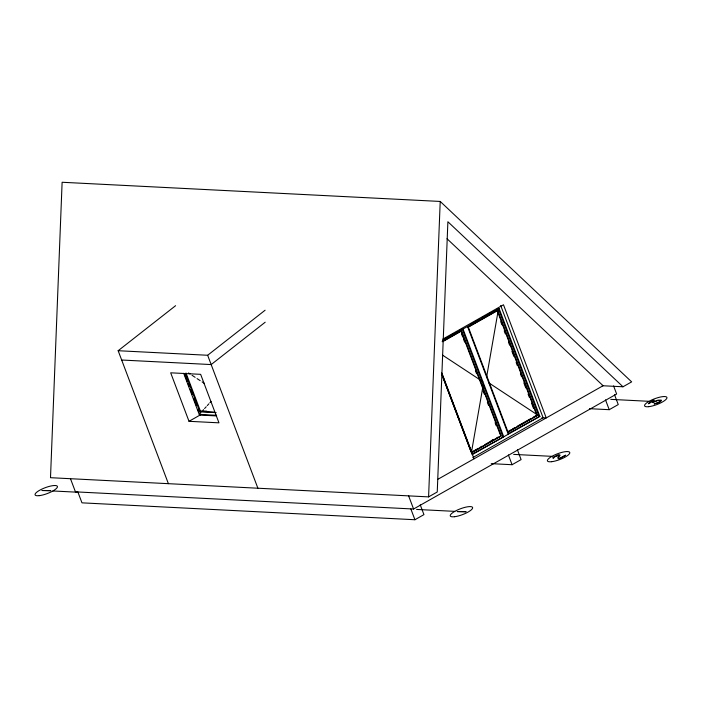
<?xml version="1.0" encoding="UTF-8"?>
<svg xmlns="http://www.w3.org/2000/svg" width="702" height="702" viewBox="0 0 702 702"><rect width="100%" height="100%" fill="white"/><g stroke="black" fill="none" stroke-linecap="round" stroke-linejoin="round"><path stroke-width="1.05" d="M428.589 496.884L440.215 201.448L62.118 182.266L50.5 477.693L428.589 496.884L437.249 491.979L447.885 221.744L622.99 386.776L631.651 381.87L440.215 201.448M471.454 452.316L483.301 384.389M486.495 377.72L498.525 308.713M183.687 373.324L199.21 414.408L200.86 412.6M201.895 411.469L203.554 409.661M204.58 408.538L206.239 406.73M207.274 405.598L208.924 403.79M209.959 402.658L211.065 401.456M168.392 483.678L118.155 350.719L175.605 305.686M118.155 350.719L207.652 355.265L265.102 310.223M265.189 322.218L211.17 364.566L121.674 360.021M185.346 373.411L199.851 411.793L201.36 410.942M189.005 421.305L218.971 422.832L200.64 374.333L170.683 372.815L189.005 421.305L201.325 414.329M442.69 339.206L503.483 304.773L546.244 417.918L541.891 417.699M443.611 339.514L453.825 333.722M455.686 332.669L457.546 331.616M459.398 330.563L463.022 329.027L503.738 436.793L472.253 454.115M470.419 324.324L472.271 323.271M474.131 322.218L479.703 319.068M481.563 318.015L483.424 316.962M485.284 315.909L490.856 312.75M492.707 311.697L494.568 310.644M496.428 309.591L499.122 308.582L539.838 416.347L472.156 454.685M442.585 340.602L499.122 308.582M442.146 341.663L461.065 330.949L500.772 436.012L471.437 452.623M467.839 327.114L497.165 310.503L536.872 415.566L507.537 432.178M442.646 341.69L461.565 330.975L501.272 436.039L471.937 452.65L441.874 373.087M491.093 440.777L492.979 439.706M471.718 452.062L478.343 448.306M480.238 447.235L482.125 446.165M484.968 444.559L494.427 439.198M496.323 438.127L498.209 437.056M508.766 431.072L510.661 430.001M512.548 428.931L514.443 427.86M517.277 426.254L530.528 418.752M533.362 417.146L535.257 416.067M537.372 415.593L508.037 432.204L468.339 327.141L497.665 310.53L537.372 415.593L535.705 415.514M508.345 433.669L539.838 416.347M472.815 457.581L543.111 417.76L500.693 305.51M438.092 479.176L603.088 385.723L447.007 238.733M70.481 478.711L75.447 491.856L413.583 509.02L616.637 394.006L613.583 385.916M77.904 492.067L81.976 502.843L414.926 519.734L423.947 514.627L420.244 504.835M491.268 463.653L512.074 464.715L521.095 459.599L517.4 449.806M589.513 408.687L609.222 409.687L618.251 404.571L614.548 394.778M602.228 385.723L622.99 386.776M610.766 399.368L649.096 401.316M203.606 411.012L206.862 411.179M214.645 412.127L200.535 411.416L186.021 373.025M199.851 411.793L216.137 412.627M199.21 414.408L216.62 415.294M200.009 415.075L216.067 415.891M513.68 454.396L551.947 456.344M52.904 490.97L78.01 492.242M416.593 509.433L454.791 511.363M488.671 382.757L539.733 416.409M442.637 355.186L482.765 381.625M188.513 372.964L190.066 373.982M192.015 375.263L195.121 377.316M197.069 378.597L200.175 380.642M202.123 381.923L204.457 383.459M605.519 399.894L609.222 409.687M498.288 308.538L539.004 416.304M500.745 321.692L501.895 324.745M504.212 330.87L505.37 333.933M508.45 342.093L509.608 345.147M511.916 351.272L513.846 356.37M516.163 362.495L517.313 365.549M520.401 373.71L521.56 376.772M523.867 382.897L525.798 387.995M528.106 394.112L529.264 397.174M531.581 403.29L533.502 408.397M467.532 326.474L508.248 434.231M462.188 328.984L502.904 436.749M508.371 454.914L512.074 464.715M461.556 333.976L462.715 337.039M463.487 339.075L464.645 342.137M475.438 370.7L476.588 373.754M483.143 391.102L484.301 394.155M487.381 402.316L488.539 405.379M495.094 422.718L496.253 425.781M441.69 373.183L474.043 458.81M441.76 374.078L471.051 451.605M441.804 374.368L471.77 453.667M408.617 495.866L413.583 509.02M410.854 508.959L414.926 519.734M207.652 355.265L257.888 488.223M184.6 374.289L187.25 381.3M188.013 383.31L189.145 386.319M190.286 389.32L192.172 394.331M193.691 398.341L196.341 405.361M197.859 409.371L198.991 412.381M553.667 458.011L552.746 457.994A3.914 1.018 -20.7 0 1 553.264 457.3L556.976 455.308A3.185 0.834 -20.7 0 1 558.371 454.896A2.94 0.763 -20.7 0 1 559.152 454.791L560.126 455.168L558.529 457.476L559.512 458.432L565.663 455.186L559.046 459.003L557.704 457.976L559.064 455.221L553.957 457.169A2.685 0.702 -20.7 0 0 553.562 457.634L553.667 458.011M652.641 402.527L657.476 400.579L660.433 400.465A3.949 1.027 -20.7 0 1 660.521 400.903L658.274 402.509L654.045 403.948L657.827 402.966A5.274 1.378 -20.7 0 0 659.511 402.167A4.405 1.15 -20.7 0 0 660.687 401.395L661.354 400.658A4.537 1.185 -20.7 0 0 661.266 400.131L657.967 400.166L653.597 401.93C658.028 395.349 640.04 409.564 653.386 400.807L652.641 402.527M42.102 490.505L50.728 490.654L42.102 490.505M457.309 511.582L465.944 511.723L457.309 511.582M648.762 406.677A11.934 3.106 -20.7 0 0 666.847 398.28A11.934 3.106 -20.7 0 0 651.658 400.008A11.934 3.106 -20.7 0 0 648.762 406.677M551.614 461.705A11.934 3.106 -20.7 0 0 569.691 453.308A11.934 3.106 -20.7 0 0 554.51 455.028A11.934 3.106 -20.7 0 0 551.614 461.705M454.457 516.733A11.934 3.106 -20.7 0 0 472.543 508.327A11.934 3.106 -20.7 0 0 457.362 510.056A11.934 3.106 -20.7 0 0 454.457 516.733M39.251 495.656A11.934 3.106 -20.7 0 0 57.336 487.258A11.934 3.106 -20.7 0 0 42.146 488.987A11.934 3.106 -20.7 0 0 39.251 495.656"/></g></svg>
